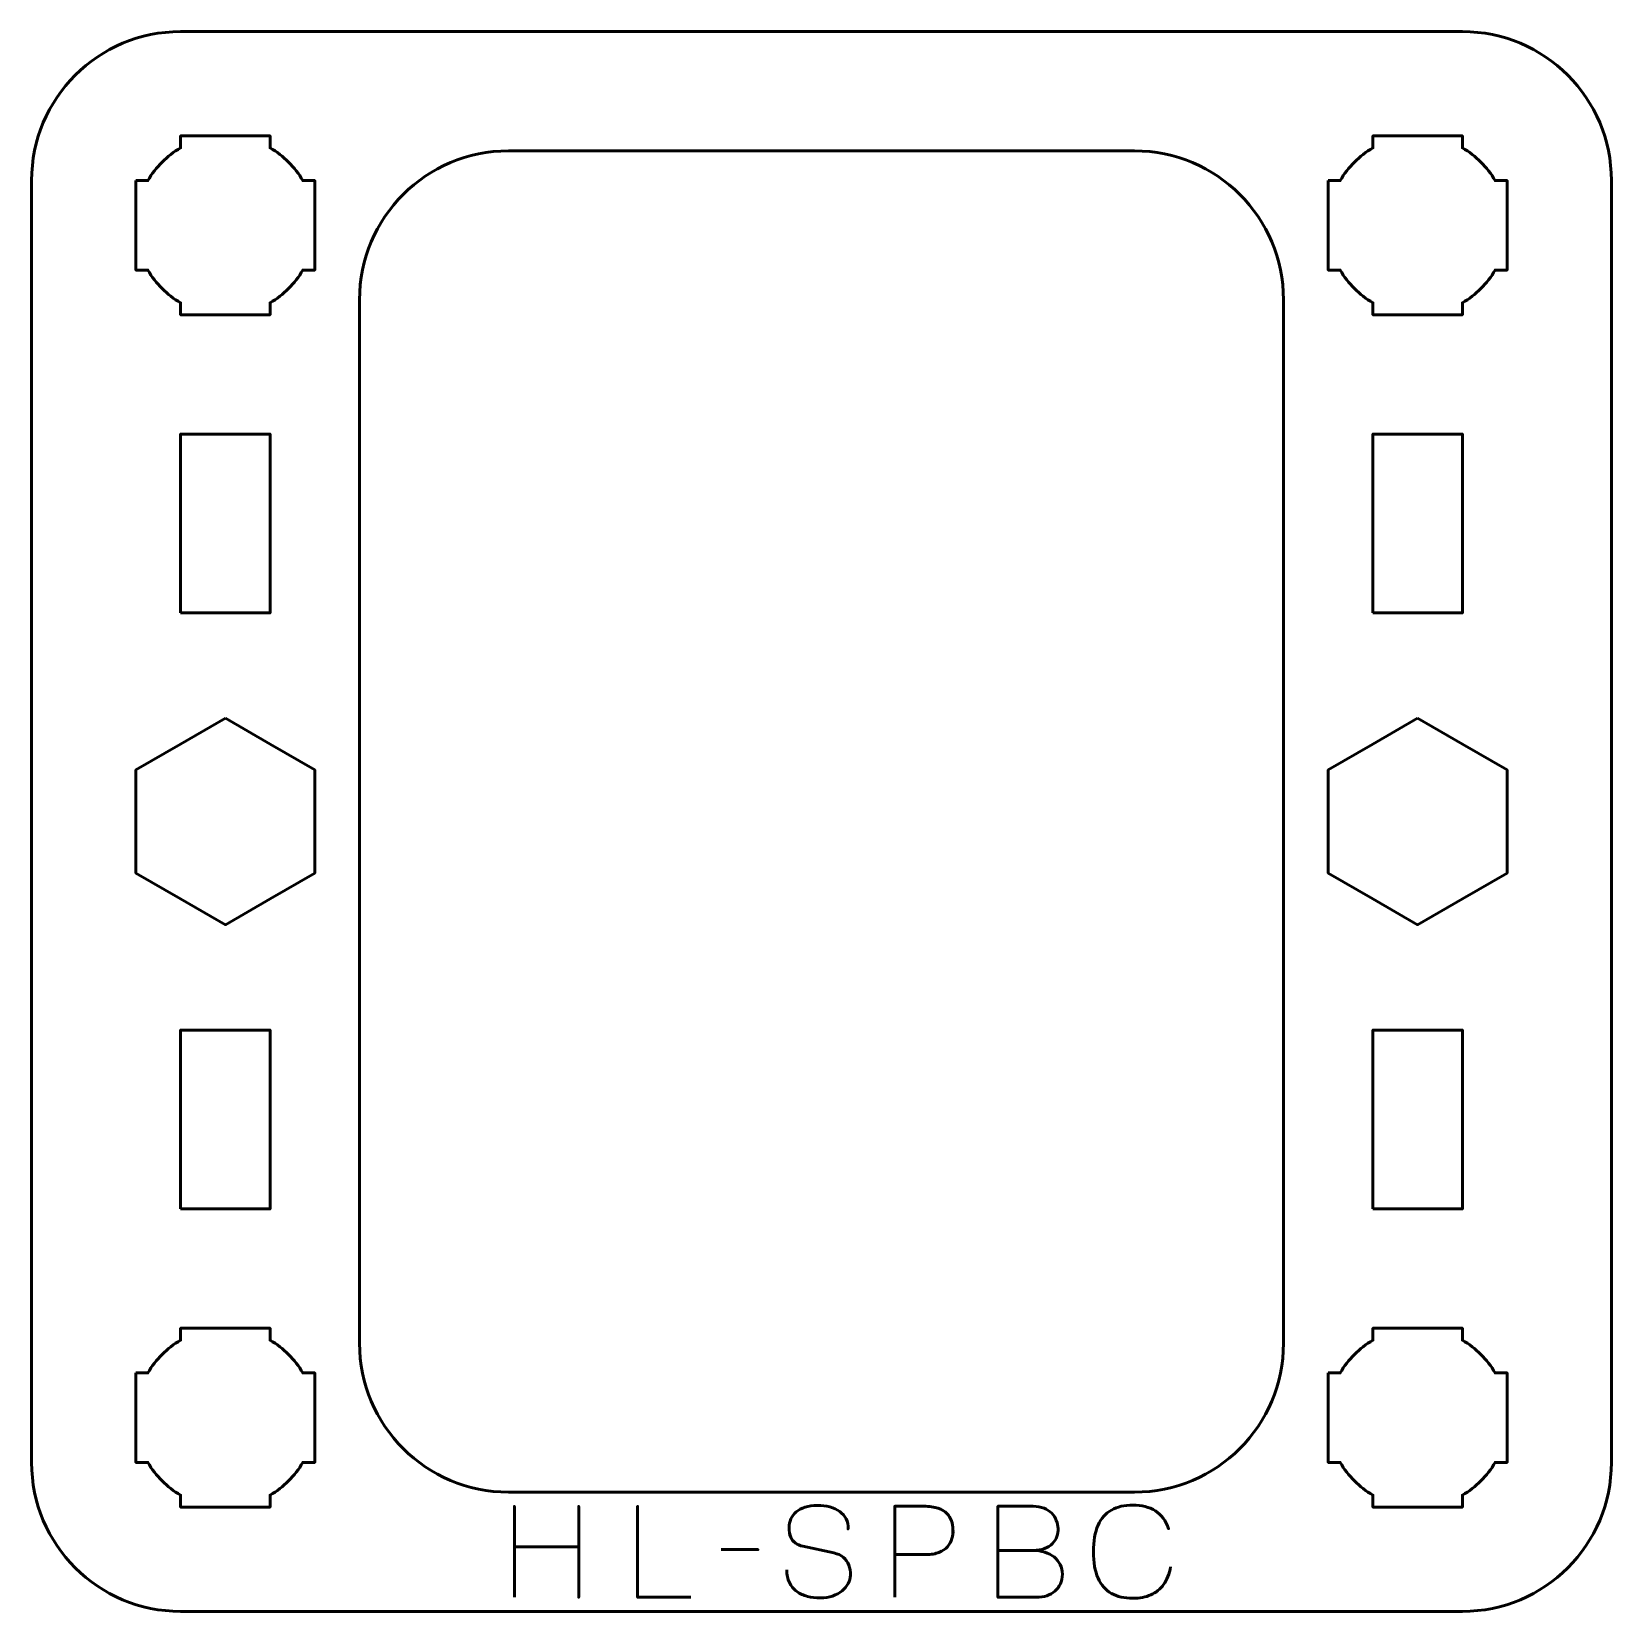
# Model space of a CAD drawing. Header units: centimetres. Extents: x -19.1 to -1.9, y -17.5 to -7.6.
# Drawn here: x -19.15 to -13.85, y -17.5 to -12.2 of the extents above; entities that cross this region are included whole.
import ezdxf

# ---------------------------------------------------------------- set-up
doc = ezdxf.new("R2010")
doc.units = ezdxf.units.CM
doc.header["$MEASUREMENT"] = 0
doc.layers.add('Layer 1', color=7, linetype='Continuous')

msp = doc.modelspace()

# ---------------------------------------------------------------- linework, layer by layer
at = {"layer": 'Layer 1', "lineweight": 53}
for points in [[(-18.65, -14.15), (-18.35, -14.15), (-18.35, -13.55), (-18.65, -13.55), (-18.65, -14.15)], [(-14.65, -14.15), (-14.35, -14.15), (-14.35, -13.55), (-14.65, -13.55), (-14.65, -14.15)], [(-18.65, -16.15), (-18.35, -16.15), (-18.35, -15.55), (-18.65, -15.55), (-18.65, -16.15)], [(-14.65, -16.15), (-14.35, -16.15), (-14.35, -15.55), (-14.65, -15.55), (-14.65, -16.15)]]:
    msp.add_lwpolyline(points, close=True, dxfattribs=at)
for points, knots in [([(-19.15, -17), (-19.15, -17), (-19.15, -12.7), (-19.15, -12.7), (-19.15, -12.7), (-19.15, -12.42391), (-18.92609, -12.2), (-18.65, -12.2), (-18.65, -12.2), (-18.65, -12.2), (-14.35, -12.2), (-14.35, -12.2), (-14.35, -12.2), (-14.07391, -12.2), (-13.85, -12.42391), (-13.85, -12.7), (-13.85, -12.7), (-13.85, -12.7), (-13.85, -17), (-13.85, -17), (-13.85, -17), (-13.85, -17.27609), (-14.07391, -17.5), (-14.35, -17.5), (-14.35, -17.5), (-14.35, -17.5), (-18.65, -17.5), (-18.65, -17.5), (-18.65, -17.5), (-18.92609, -17.5), (-19.15, -17.27609), (-19.15, -17)], [0, 0, 0, 0, 0.125, 0.125, 0.125, 0.125, 0.25, 0.25, 0.25, 0.25, 0.375, 0.375, 0.375, 0.375, 0.5, 0.5, 0.5, 0.5, 0.625, 0.625, 0.625, 0.625, 0.75, 0.75, 0.75, 0.75, 0.875, 0.875, 0.875, 0.875, 1, 1, 1, 1]), ([(-18.8, -12.7), (-18.8, -12.7), (-18.75985, -12.7), (-18.75985, -12.7), (-18.75985, -12.7), (-18.7335, -12.65447), (-18.69553, -12.6165), (-18.65, -12.59015), (-18.65, -12.59015), (-18.65, -12.59015), (-18.65, -12.55), (-18.65, -12.55), (-18.65, -12.55), (-18.65, -12.55), (-18.5, -12.55), (-18.5, -12.55), (-18.5, -12.55), (-18.5, -12.55), (-18.35, -12.55), (-18.35, -12.55), (-18.35, -12.55), (-18.35, -12.55), (-18.35, -12.59015), (-18.35, -12.59015), (-18.35, -12.59015), (-18.30447, -12.6165), (-18.2665, -12.65447), (-18.24015, -12.7), (-18.24015, -12.7), (-18.24015, -12.7), (-18.2, -12.7), (-18.2, -12.7), (-18.2, -12.7), (-18.2, -12.7), (-18.2, -12.85), (-18.2, -12.85), (-18.2, -12.85), (-18.2, -12.85), (-18.2, -13), (-18.2, -13), (-18.2, -13), (-18.2, -13), (-18.24015, -13), (-18.24015, -13), (-18.24015, -13), (-18.2665, -13.04553), (-18.30447, -13.0835), (-18.35, -13.10985), (-18.35, -13.10985), (-18.35, -13.10985), (-18.35, -13.15), (-18.35, -13.15), (-18.35, -13.15), (-18.35, -13.15), (-18.5, -13.15), (-18.5, -13.15), (-18.5, -13.15), (-18.5, -13.15), (-18.65, -13.15), (-18.65, -13.15), (-18.65, -13.15), (-18.65, -13.15), (-18.65, -13.10985), (-18.65, -13.10985), (-18.65, -13.10985), (-18.69553, -13.0835), (-18.7335, -13.04553), (-18.75985, -13), (-18.75985, -13), (-18.75985, -13), (-18.8, -13), (-18.8, -13), (-18.8, -13), (-18.8, -13), (-18.8, -12.85), (-18.8, -12.85), (-18.8, -12.85), (-18.8, -12.85), (-18.8, -12.7), (-18.8, -12.7)], [0, 0, 0, 0, 0.05, 0.05, 0.05, 0.05, 0.1, 0.1, 0.1, 0.1, 0.15, 0.15, 0.15, 0.15, 0.2, 0.2, 0.2, 0.2, 0.25, 0.25, 0.25, 0.25, 0.3, 0.3, 0.3, 0.3, 0.35, 0.35, 0.35, 0.35, 0.4, 0.4, 0.4, 0.4, 0.45, 0.45, 0.45, 0.45, 0.5, 0.5, 0.5, 0.5, 0.55, 0.55, 0.55, 0.55, 0.6, 0.6, 0.6, 0.6, 0.65, 0.65, 0.65, 0.65, 0.7, 0.7, 0.7, 0.7, 0.75, 0.75, 0.75, 0.75, 0.8, 0.8, 0.8, 0.8, 0.85, 0.85, 0.85, 0.85, 0.9, 0.9, 0.9, 0.9, 0.95, 0.95, 0.95, 0.95, 1, 1, 1, 1]), ([(-14.8, -12.7), (-14.8, -12.7), (-14.75985, -12.7), (-14.75985, -12.7), (-14.75985, -12.7), (-14.7335, -12.65447), (-14.69553, -12.6165), (-14.65, -12.59015), (-14.65, -12.59015), (-14.65, -12.59015), (-14.65, -12.55), (-14.65, -12.55), (-14.65, -12.55), (-14.65, -12.55), (-14.5, -12.55), (-14.5, -12.55), (-14.5, -12.55), (-14.5, -12.55), (-14.35, -12.55), (-14.35, -12.55), (-14.35, -12.55), (-14.35, -12.55), (-14.35, -12.59015), (-14.35, -12.59015), (-14.35, -12.59015), (-14.30447, -12.6165), (-14.2665, -12.65447), (-14.24015, -12.7), (-14.24015, -12.7), (-14.24015, -12.7), (-14.2, -12.7), (-14.2, -12.7), (-14.2, -12.7), (-14.2, -12.7), (-14.2, -12.85), (-14.2, -12.85), (-14.2, -12.85), (-14.2, -12.85), (-14.2, -13), (-14.2, -13), (-14.2, -13), (-14.2, -13), (-14.24015, -13), (-14.24015, -13), (-14.24015, -13), (-14.2665, -13.04553), (-14.30447, -13.0835), (-14.35, -13.10985), (-14.35, -13.10985), (-14.35, -13.10985), (-14.35, -13.15), (-14.35, -13.15), (-14.35, -13.15), (-14.35, -13.15), (-14.5, -13.15), (-14.5, -13.15), (-14.5, -13.15), (-14.5, -13.15), (-14.65, -13.15), (-14.65, -13.15), (-14.65, -13.15), (-14.65, -13.15), (-14.65, -13.10985), (-14.65, -13.10985), (-14.65, -13.10985), (-14.69553, -13.0835), (-14.7335, -13.04553), (-14.75985, -13), (-14.75985, -13), (-14.75985, -13), (-14.8, -13), (-14.8, -13), (-14.8, -13), (-14.8, -13), (-14.8, -12.85), (-14.8, -12.85), (-14.8, -12.85), (-14.8, -12.85), (-14.8, -12.7), (-14.8, -12.7)], [0, 0, 0, 0, 0.05, 0.05, 0.05, 0.05, 0.1, 0.1, 0.1, 0.1, 0.15, 0.15, 0.15, 0.15, 0.2, 0.2, 0.2, 0.2, 0.25, 0.25, 0.25, 0.25, 0.3, 0.3, 0.3, 0.3, 0.35, 0.35, 0.35, 0.35, 0.4, 0.4, 0.4, 0.4, 0.45, 0.45, 0.45, 0.45, 0.5, 0.5, 0.5, 0.5, 0.55, 0.55, 0.55, 0.55, 0.6, 0.6, 0.6, 0.6, 0.65, 0.65, 0.65, 0.65, 0.7, 0.7, 0.7, 0.7, 0.75, 0.75, 0.75, 0.75, 0.8, 0.8, 0.8, 0.8, 0.85, 0.85, 0.85, 0.85, 0.9, 0.9, 0.9, 0.9, 0.95, 0.95, 0.95, 0.95, 1, 1, 1, 1]), ([(-18.05, -16.6), (-18.05, -16.6), (-18.05, -13.1), (-18.05, -13.1), (-18.05, -13.1), (-18.05, -12.82391), (-17.82609, -12.6), (-17.55, -12.6), (-17.55, -12.6), (-17.55, -12.6), (-15.45, -12.6), (-15.45, -12.6), (-15.45, -12.6), (-15.17391, -12.6), (-14.95, -12.82391), (-14.95, -13.1), (-14.95, -13.1), (-14.95, -13.1), (-14.95, -16.6), (-14.95, -16.6), (-14.95, -16.6), (-14.95, -16.87609), (-15.17391, -17.1), (-15.45, -17.1), (-15.45, -17.1), (-15.45, -17.1), (-17.55, -17.1), (-17.55, -17.1), (-17.55, -17.1), (-17.82609, -17.1), (-18.05, -16.87609), (-18.05, -16.6)], [0, 0, 0, 0, 0.125, 0.125, 0.125, 0.125, 0.25, 0.25, 0.25, 0.25, 0.375, 0.375, 0.375, 0.375, 0.5, 0.5, 0.5, 0.5, 0.625, 0.625, 0.625, 0.625, 0.75, 0.75, 0.75, 0.75, 0.875, 0.875, 0.875, 0.875, 1, 1, 1, 1]), ([(-18.5, -14.50359), (-18.5, -14.50359), (-18.35, -14.59019), (-18.35, -14.59019), (-18.35, -14.59019), (-18.35, -14.59019), (-18.2, -14.67679), (-18.2, -14.67679), (-18.2, -14.67679), (-18.2, -14.67679), (-18.2, -14.85), (-18.2, -14.85), (-18.2, -14.85), (-18.2, -14.85), (-18.2, -15.02321), (-18.2, -15.02321), (-18.2, -15.02321), (-18.2, -15.02321), (-18.35, -15.10981), (-18.35, -15.10981), (-18.35, -15.10981), (-18.35, -15.10981), (-18.5, -15.19641), (-18.5, -15.19641), (-18.5, -15.19641), (-18.5, -15.19641), (-18.65, -15.10981), (-18.65, -15.10981), (-18.65, -15.10981), (-18.65, -15.10981), (-18.8, -15.02321), (-18.8, -15.02321), (-18.8, -15.02321), (-18.8, -15.02321), (-18.8, -14.85), (-18.8, -14.85), (-18.8, -14.85), (-18.8, -14.85), (-18.8, -14.67679), (-18.8, -14.67679), (-18.8, -14.67679), (-18.8, -14.67679), (-18.65, -14.59019), (-18.65, -14.59019), (-18.65, -14.59019), (-18.65, -14.59019), (-18.5, -14.50359), (-18.5, -14.50359)], [0, 0, 0, 0, 0.0833333, 0.0833333, 0.0833333, 0.0833333, 0.1666667, 0.1666667, 0.1666667, 0.1666667, 0.25, 0.25, 0.25, 0.25, 0.3333333, 0.3333333, 0.3333333, 0.3333333, 0.4166667, 0.4166667, 0.4166667, 0.4166667, 0.5, 0.5, 0.5, 0.5, 0.5833333, 0.5833333, 0.5833333, 0.5833333, 0.6666667, 0.6666667, 0.6666667, 0.6666667, 0.75, 0.75, 0.75, 0.75, 0.8333333, 0.8333333, 0.8333333, 0.8333333, 0.9166667, 0.9166667, 0.9166667, 0.9166667, 1, 1, 1, 1]), ([(-14.5, -14.50359), (-14.5, -14.50359), (-14.35, -14.59019), (-14.35, -14.59019), (-14.35, -14.59019), (-14.35, -14.59019), (-14.2, -14.67679), (-14.2, -14.67679), (-14.2, -14.67679), (-14.2, -14.67679), (-14.2, -14.85), (-14.2, -14.85), (-14.2, -14.85), (-14.2, -14.85), (-14.2, -15.02321), (-14.2, -15.02321), (-14.2, -15.02321), (-14.2, -15.02321), (-14.35, -15.10981), (-14.35, -15.10981), (-14.35, -15.10981), (-14.35, -15.10981), (-14.5, -15.19641), (-14.5, -15.19641), (-14.5, -15.19641), (-14.5, -15.19641), (-14.65, -15.10981), (-14.65, -15.10981), (-14.65, -15.10981), (-14.65, -15.10981), (-14.8, -15.02321), (-14.8, -15.02321), (-14.8, -15.02321), (-14.8, -15.02321), (-14.8, -14.85), (-14.8, -14.85), (-14.8, -14.85), (-14.8, -14.85), (-14.8, -14.67679), (-14.8, -14.67679), (-14.8, -14.67679), (-14.8, -14.67679), (-14.65, -14.59019), (-14.65, -14.59019), (-14.65, -14.59019), (-14.65, -14.59019), (-14.5, -14.50359), (-14.5, -14.50359)], [0, 0, 0, 0, 0.0833333, 0.0833333, 0.0833333, 0.0833333, 0.1666667, 0.1666667, 0.1666667, 0.1666667, 0.25, 0.25, 0.25, 0.25, 0.3333333, 0.3333333, 0.3333333, 0.3333333, 0.4166667, 0.4166667, 0.4166667, 0.4166667, 0.5, 0.5, 0.5, 0.5, 0.5833333, 0.5833333, 0.5833333, 0.5833333, 0.6666667, 0.6666667, 0.6666667, 0.6666667, 0.75, 0.75, 0.75, 0.75, 0.8333333, 0.8333333, 0.8333333, 0.8333333, 0.9166667, 0.9166667, 0.9166667, 0.9166667, 1, 1, 1, 1]), ([(-18.8, -16.7), (-18.8, -16.7), (-18.75985, -16.7), (-18.75985, -16.7), (-18.75985, -16.7), (-18.7335, -16.65447), (-18.69553, -16.6165), (-18.65, -16.59015), (-18.65, -16.59015), (-18.65, -16.59015), (-18.65, -16.55), (-18.65, -16.55), (-18.65, -16.55), (-18.65, -16.55), (-18.5, -16.55), (-18.5, -16.55), (-18.5, -16.55), (-18.5, -16.55), (-18.35, -16.55), (-18.35, -16.55), (-18.35, -16.55), (-18.35, -16.55), (-18.35, -16.59015), (-18.35, -16.59015), (-18.35, -16.59015), (-18.30447, -16.6165), (-18.2665, -16.65447), (-18.24015, -16.7), (-18.24015, -16.7), (-18.24015, -16.7), (-18.2, -16.7), (-18.2, -16.7), (-18.2, -16.7), (-18.2, -16.7), (-18.2, -16.85), (-18.2, -16.85), (-18.2, -16.85), (-18.2, -16.85), (-18.2, -17), (-18.2, -17), (-18.2, -17), (-18.2, -17), (-18.24015, -17), (-18.24015, -17), (-18.24015, -17), (-18.2665, -17.04553), (-18.30447, -17.0835), (-18.35, -17.10985), (-18.35, -17.10985), (-18.35, -17.10985), (-18.35, -17.15), (-18.35, -17.15), (-18.35, -17.15), (-18.35, -17.15), (-18.5, -17.15), (-18.5, -17.15), (-18.5, -17.15), (-18.5, -17.15), (-18.65, -17.15), (-18.65, -17.15), (-18.65, -17.15), (-18.65, -17.15), (-18.65, -17.10985), (-18.65, -17.10985), (-18.65, -17.10985), (-18.69553, -17.0835), (-18.7335, -17.04553), (-18.75985, -17), (-18.75985, -17), (-18.75985, -17), (-18.8, -17), (-18.8, -17), (-18.8, -17), (-18.8, -17), (-18.8, -16.85), (-18.8, -16.85), (-18.8, -16.85), (-18.8, -16.85), (-18.8, -16.7), (-18.8, -16.7)], [0, 0, 0, 0, 0.05, 0.05, 0.05, 0.05, 0.1, 0.1, 0.1, 0.1, 0.15, 0.15, 0.15, 0.15, 0.2, 0.2, 0.2, 0.2, 0.25, 0.25, 0.25, 0.25, 0.3, 0.3, 0.3, 0.3, 0.35, 0.35, 0.35, 0.35, 0.4, 0.4, 0.4, 0.4, 0.45, 0.45, 0.45, 0.45, 0.5, 0.5, 0.5, 0.5, 0.55, 0.55, 0.55, 0.55, 0.6, 0.6, 0.6, 0.6, 0.65, 0.65, 0.65, 0.65, 0.7, 0.7, 0.7, 0.7, 0.75, 0.75, 0.75, 0.75, 0.8, 0.8, 0.8, 0.8, 0.85, 0.85, 0.85, 0.85, 0.9, 0.9, 0.9, 0.9, 0.95, 0.95, 0.95, 0.95, 1, 1, 1, 1]), ([(-14.8, -16.7), (-14.8, -16.7), (-14.75985, -16.7), (-14.75985, -16.7), (-14.75985, -16.7), (-14.7335, -16.65447), (-14.69553, -16.6165), (-14.65, -16.59015), (-14.65, -16.59015), (-14.65, -16.59015), (-14.65, -16.55), (-14.65, -16.55), (-14.65, -16.55), (-14.65, -16.55), (-14.5, -16.55), (-14.5, -16.55), (-14.5, -16.55), (-14.5, -16.55), (-14.35, -16.55), (-14.35, -16.55), (-14.35, -16.55), (-14.35, -16.55), (-14.35, -16.59015), (-14.35, -16.59015), (-14.35, -16.59015), (-14.30447, -16.6165), (-14.2665, -16.65447), (-14.24015, -16.7), (-14.24015, -16.7), (-14.24015, -16.7), (-14.2, -16.7), (-14.2, -16.7), (-14.2, -16.7), (-14.2, -16.7), (-14.2, -16.85), (-14.2, -16.85), (-14.2, -16.85), (-14.2, -16.85), (-14.2, -17), (-14.2, -17), (-14.2, -17), (-14.2, -17), (-14.24015, -17), (-14.24015, -17), (-14.24015, -17), (-14.2665, -17.04553), (-14.30447, -17.0835), (-14.35, -17.10985), (-14.35, -17.10985), (-14.35, -17.10985), (-14.35, -17.15), (-14.35, -17.15), (-14.35, -17.15), (-14.35, -17.15), (-14.5, -17.15), (-14.5, -17.15), (-14.5, -17.15), (-14.5, -17.15), (-14.65, -17.15), (-14.65, -17.15), (-14.65, -17.15), (-14.65, -17.15), (-14.65, -17.10985), (-14.65, -17.10985), (-14.65, -17.10985), (-14.69553, -17.0835), (-14.7335, -17.04553), (-14.75985, -17), (-14.75985, -17), (-14.75985, -17), (-14.8, -17), (-14.8, -17), (-14.8, -17), (-14.8, -17), (-14.8, -16.85), (-14.8, -16.85), (-14.8, -16.85), (-14.8, -16.85), (-14.8, -16.7), (-14.8, -16.7)], [0, 0, 0, 0, 0.05, 0.05, 0.05, 0.05, 0.1, 0.1, 0.1, 0.1, 0.15, 0.15, 0.15, 0.15, 0.2, 0.2, 0.2, 0.2, 0.25, 0.25, 0.25, 0.25, 0.3, 0.3, 0.3, 0.3, 0.35, 0.35, 0.35, 0.35, 0.4, 0.4, 0.4, 0.4, 0.45, 0.45, 0.45, 0.45, 0.5, 0.5, 0.5, 0.5, 0.55, 0.55, 0.55, 0.55, 0.6, 0.6, 0.6, 0.6, 0.65, 0.65, 0.65, 0.65, 0.7, 0.7, 0.7, 0.7, 0.75, 0.75, 0.75, 0.75, 0.8, 0.8, 0.8, 0.8, 0.85, 0.85, 0.85, 0.85, 0.9, 0.9, 0.9, 0.9, 0.95, 0.95, 0.95, 0.95, 1, 1, 1, 1])]:
    msp.add_open_spline(points, degree=3, knots=knots, dxfattribs=at)
at = {"layer": 'Layer 1', "color": 5, "lineweight": 53}
for points, knots in [([(-17.52996, -17.45244), (-17.52996, -17.45244), (-17.52996, -17.28353), (-17.52996, -17.28353), (-17.52996, -17.28353), (-17.52996, -17.28353), (-17.31449, -17.28353), (-17.31449, -17.28353), (-17.31449, -17.28353), (-17.31449, -17.28353), (-17.31449, -17.45244), (-17.31449, -17.45244), (-17.31449, -17.45244), (-17.31449, -17.45244), (-17.31449, -17.14764), (-17.31449, -17.14764), (-17.31449, -17.14764), (-17.31449, -17.14764), (-17.31449, -17.28353), (-17.31449, -17.28353), (-17.31449, -17.28353), (-17.31449, -17.28353), (-17.52996, -17.28353), (-17.52996, -17.28353), (-17.52996, -17.28353), (-17.52996, -17.28353), (-17.52996, -17.14764), (-17.52996, -17.14764), (-17.52996, -17.14764), (-17.52996, -17.14764), (-17.52996, -17.45244), (-17.52996, -17.45244)], [0, 0, 0, 0, 0.125, 0.125, 0.125, 0.125, 0.25, 0.25, 0.25, 0.25, 0.375, 0.375, 0.375, 0.375, 0.5, 0.5, 0.5, 0.5, 0.625, 0.625, 0.625, 0.625, 0.75, 0.75, 0.75, 0.75, 0.875, 0.875, 0.875, 0.875, 1, 1, 1, 1]), ([(-16.93857, -17.45244), (-16.93857, -17.45244), (-17.11679, -17.45244), (-17.11679, -17.45244), (-17.11679, -17.45244), (-17.11679, -17.45244), (-17.11679, -17.14722), (-17.11679, -17.14722), (-17.11679, -17.14722), (-17.11679, -17.14722), (-17.11679, -17.45244), (-17.11679, -17.45244), (-17.11679, -17.45244), (-17.11679, -17.45244), (-16.93857, -17.45244), (-16.93857, -17.45244)], [0, 0, 0, 0, 0.25, 0.25, 0.25, 0.25, 0.5, 0.5, 0.5, 0.5, 0.75, 0.75, 0.75, 0.75, 1, 1, 1, 1]), ([(-16.61642, -17.36015), (-16.61628, -17.37702), (-16.61332, -17.39148), (-16.60739, -17.40355), (-16.60739, -17.40355), (-16.60153, -17.41554), (-16.59335, -17.42535), (-16.58305, -17.43297), (-16.58305, -17.43297), (-16.57268, -17.44052), (-16.56075, -17.44609), (-16.54728, -17.44969), (-16.54728, -17.44969), (-16.53387, -17.45322), (-16.51948, -17.45498), (-16.50424, -17.45498), (-16.50424, -17.45498), (-16.48886, -17.45491), (-16.47503, -17.45265), (-16.46268, -17.44835), (-16.46268, -17.44835), (-16.4504, -17.44404), (-16.43989, -17.43826), (-16.43107, -17.43099), (-16.43107, -17.43099), (-16.42232, -17.42372), (-16.41555, -17.41561), (-16.41075, -17.40658), (-16.41075, -17.40658), (-16.40595, -17.39755), (-16.40341, -17.38831), (-16.40306, -17.37878), (-16.40306, -17.37878), (-16.40264, -17.36629), (-16.40447, -17.35486), (-16.40849, -17.34456), (-16.40849, -17.34456), (-16.41252, -17.33426), (-16.41873, -17.32565), (-16.42712, -17.3186), (-16.42712, -17.3186), (-16.43545, -17.31154), (-16.44596, -17.3066), (-16.45852, -17.30385), (-16.45852, -17.30385), (-16.45852, -17.30385), (-16.56223, -17.28141), (-16.56223, -17.28141), (-16.56223, -17.28141), (-16.57197, -17.27937), (-16.58037, -17.27591), (-16.58728, -17.27111), (-16.58728, -17.27111), (-16.5942, -17.26625), (-16.59956, -17.25954), (-16.60323, -17.25093), (-16.60323, -17.25093), (-16.6069, -17.2424), (-16.6088, -17.23153), (-16.6088, -17.21834), (-16.6088, -17.21834), (-16.6088, -17.20832), (-16.60675, -17.19887), (-16.60259, -17.18998), (-16.60259, -17.18998), (-16.5985, -17.18109), (-16.59243, -17.17325), (-16.58446, -17.16634), (-16.58446, -17.16634), (-16.57649, -17.1595), (-16.56661, -17.15413), (-16.5549, -17.15025), (-16.5549, -17.15025), (-16.54311, -17.1463), (-16.52964, -17.14433), (-16.5144, -17.14426), (-16.5144, -17.14426), (-16.49909, -17.14426), (-16.48505, -17.14602), (-16.47221, -17.14955), (-16.47221, -17.14955), (-16.45944, -17.15308), (-16.44836, -17.15816), (-16.43905, -17.16493), (-16.43905, -17.16493), (-16.42973, -17.1717), (-16.42254, -17.18003), (-16.4176, -17.18976), (-16.4176, -17.18976), (-16.41266, -17.19957), (-16.41033, -17.21079), (-16.41068, -17.22342), (-16.41068, -17.22342), (-16.41033, -17.21079), (-16.41266, -17.19957), (-16.4176, -17.18976), (-16.4176, -17.18976), (-16.42254, -17.18003), (-16.42973, -17.1717), (-16.43905, -17.16493), (-16.43905, -17.16493), (-16.44836, -17.15816), (-16.45944, -17.15308), (-16.47221, -17.14955), (-16.47221, -17.14955), (-16.48505, -17.14602), (-16.49909, -17.14426), (-16.5144, -17.14426), (-16.5144, -17.14426), (-16.52964, -17.14433), (-16.54311, -17.1463), (-16.5549, -17.15025), (-16.5549, -17.15025), (-16.56661, -17.15413), (-16.57649, -17.1595), (-16.58446, -17.16634), (-16.58446, -17.16634), (-16.59243, -17.17325), (-16.5985, -17.18109), (-16.60259, -17.18998), (-16.60259, -17.18998), (-16.60675, -17.19887), (-16.6088, -17.20832), (-16.6088, -17.21834), (-16.6088, -17.21834), (-16.6088, -17.23153), (-16.60697, -17.2424), (-16.60344, -17.25086), (-16.60344, -17.25086), (-16.59984, -17.2594), (-16.59455, -17.26603), (-16.58763, -17.2709), (-16.58763, -17.2709), (-16.58072, -17.2757), (-16.57225, -17.27923), (-16.56223, -17.28141), (-16.56223, -17.28141), (-16.56223, -17.28141), (-16.45852, -17.30385), (-16.45852, -17.30385), (-16.45852, -17.30385), (-16.44568, -17.3066), (-16.43509, -17.31154), (-16.42677, -17.3186), (-16.42677, -17.3186), (-16.41837, -17.32565), (-16.41223, -17.33426), (-16.40828, -17.34456), (-16.40828, -17.34456), (-16.4044, -17.35486), (-16.40264, -17.36629), (-16.40306, -17.37878), (-16.40306, -17.37878), (-16.40341, -17.38831), (-16.40595, -17.39755), (-16.41075, -17.40658), (-16.41075, -17.40658), (-16.41555, -17.41561), (-16.42232, -17.42372), (-16.43107, -17.43099), (-16.43107, -17.43099), (-16.43989, -17.43826), (-16.4504, -17.44404), (-16.46268, -17.44835), (-16.46268, -17.44835), (-16.47503, -17.45265), (-16.48886, -17.45491), (-16.50424, -17.45498), (-16.50424, -17.45498), (-16.51948, -17.45498), (-16.53387, -17.45322), (-16.54728, -17.44969), (-16.54728, -17.44969), (-16.56075, -17.44609), (-16.57268, -17.44052), (-16.58305, -17.43297), (-16.58305, -17.43297), (-16.59335, -17.42535), (-16.60153, -17.41554), (-16.60739, -17.40355), (-16.60739, -17.40355), (-16.61332, -17.39148), (-16.61628, -17.37702), (-16.61642, -17.36015)], [0, 0, 0, 0, 0.0217391, 0.0217391, 0.0217391, 0.0217391, 0.0434783, 0.0434783, 0.0434783, 0.0434783, 0.0652174, 0.0652174, 0.0652174, 0.0652174, 0.0869565, 0.0869565, 0.0869565, 0.0869565, 0.1086957, 0.1086957, 0.1086957, 0.1086957, 0.1304348, 0.1304348, 0.1304348, 0.1304348, 0.1521739, 0.1521739, 0.1521739, 0.1521739, 0.173913, 0.173913, 0.173913, 0.173913, 0.1956522, 0.1956522, 0.1956522, 0.1956522, 0.2173913, 0.2173913, 0.2173913, 0.2173913, 0.2391304, 0.2391304, 0.2391304, 0.2391304, 0.2608696, 0.2608696, 0.2608696, 0.2608696, 0.2826087, 0.2826087, 0.2826087, 0.2826087, 0.3043478, 0.3043478, 0.3043478, 0.3043478, 0.326087, 0.326087, 0.326087, 0.326087, 0.3478261, 0.3478261, 0.3478261, 0.3478261, 0.3695652, 0.3695652, 0.3695652, 0.3695652, 0.3913043, 0.3913043, 0.3913043, 0.3913043, 0.4130435, 0.4130435, 0.4130435, 0.4130435, 0.4347826, 0.4347826, 0.4347826, 0.4347826, 0.4565217, 0.4565217, 0.4565217, 0.4565217, 0.4782609, 0.4782609, 0.4782609, 0.4782609, 0.5, 0.5, 0.5, 0.5, 0.5217391, 0.5217391, 0.5217391, 0.5217391, 0.5434783, 0.5434783, 0.5434783, 0.5434783, 0.5652174, 0.5652174, 0.5652174, 0.5652174, 0.5869565, 0.5869565, 0.5869565, 0.5869565, 0.6086957, 0.6086957, 0.6086957, 0.6086957, 0.6304348, 0.6304348, 0.6304348, 0.6304348, 0.6521739, 0.6521739, 0.6521739, 0.6521739, 0.673913, 0.673913, 0.673913, 0.673913, 0.6956522, 0.6956522, 0.6956522, 0.6956522, 0.7173913, 0.7173913, 0.7173913, 0.7173913, 0.7391304, 0.7391304, 0.7391304, 0.7391304, 0.7608696, 0.7608696, 0.7608696, 0.7608696, 0.7826087, 0.7826087, 0.7826087, 0.7826087, 0.8043478, 0.8043478, 0.8043478, 0.8043478, 0.826087, 0.826087, 0.826087, 0.826087, 0.8478261, 0.8478261, 0.8478261, 0.8478261, 0.8695652, 0.8695652, 0.8695652, 0.8695652, 0.8913043, 0.8913043, 0.8913043, 0.8913043, 0.9130435, 0.9130435, 0.9130435, 0.9130435, 0.9347826, 0.9347826, 0.9347826, 0.9347826, 0.9565217, 0.9565217, 0.9565217, 0.9565217, 0.9782609, 0.9782609, 0.9782609, 0.9782609, 1, 1, 1, 1]), ([(-16.25447, -17.45244), (-16.25447, -17.45244), (-16.25447, -17.14722), (-16.25447, -17.14722), (-16.25447, -17.14722), (-16.25447, -17.14722), (-16.1571, -17.14722), (-16.1571, -17.14722), (-16.1571, -17.14722), (-16.13763, -17.14729), (-16.12162, -17.14948), (-16.10899, -17.15371), (-16.10899, -17.15371), (-16.09643, -17.15787), (-16.08655, -17.16366), (-16.07942, -17.171), (-16.07942, -17.171), (-16.0723, -17.17826), (-16.06722, -17.18659), (-16.06411, -17.19597), (-16.06411, -17.19597), (-16.06108, -17.20536), (-16.05932, -17.21516), (-16.05889, -17.22554), (-16.05889, -17.22554), (-16.0584, -17.23591), (-16.0596, -17.24607), (-16.06242, -17.25594), (-16.06242, -17.25594), (-16.06531, -17.26582), (-16.07018, -17.27478), (-16.07717, -17.28283), (-16.07717, -17.28283), (-16.08408, -17.29087), (-16.09346, -17.29729), (-16.10525, -17.30202), (-16.10525, -17.30202), (-16.11703, -17.30681), (-16.13163, -17.30921), (-16.14906, -17.30935), (-16.14906, -17.30935), (-16.14906, -17.30935), (-16.25447, -17.30935), (-16.25447, -17.30935), (-16.25447, -17.30935), (-16.25447, -17.30935), (-16.14906, -17.30935), (-16.14906, -17.30935), (-16.14906, -17.30935), (-16.13199, -17.30921), (-16.11752, -17.30681), (-16.10581, -17.30202), (-16.10581, -17.30202), (-16.09403, -17.29729), (-16.08464, -17.29087), (-16.07759, -17.28283), (-16.07759, -17.28283), (-16.0706, -17.27478), (-16.06559, -17.26582), (-16.06263, -17.25594), (-16.06263, -17.25594), (-16.05967, -17.24607), (-16.0584, -17.23591), (-16.05889, -17.22554), (-16.05889, -17.22554), (-16.05932, -17.21516), (-16.06108, -17.20536), (-16.06425, -17.19597), (-16.06425, -17.19597), (-16.06736, -17.18659), (-16.07258, -17.17826), (-16.07971, -17.171), (-16.07971, -17.171), (-16.0869, -17.16366), (-16.09678, -17.15787), (-16.10934, -17.15371), (-16.10934, -17.15371), (-16.12197, -17.14948), (-16.13784, -17.14729), (-16.1571, -17.14722), (-16.1571, -17.14722), (-16.1571, -17.14722), (-16.25447, -17.14722), (-16.25447, -17.14722), (-16.25447, -17.14722), (-16.25447, -17.14722), (-16.25447, -17.45244), (-16.25447, -17.45244)], [0, 0, 0, 0, 0.0454545, 0.0454545, 0.0454545, 0.0454545, 0.0909091, 0.0909091, 0.0909091, 0.0909091, 0.1363636, 0.1363636, 0.1363636, 0.1363636, 0.1818182, 0.1818182, 0.1818182, 0.1818182, 0.2272727, 0.2272727, 0.2272727, 0.2272727, 0.2727273, 0.2727273, 0.2727273, 0.2727273, 0.3181818, 0.3181818, 0.3181818, 0.3181818, 0.3636364, 0.3636364, 0.3636364, 0.3636364, 0.4090909, 0.4090909, 0.4090909, 0.4090909, 0.4545455, 0.4545455, 0.4545455, 0.4545455, 0.5, 0.5, 0.5, 0.5, 0.5454545, 0.5454545, 0.5454545, 0.5454545, 0.5909091, 0.5909091, 0.5909091, 0.5909091, 0.6363636, 0.6363636, 0.6363636, 0.6363636, 0.6818182, 0.6818182, 0.6818182, 0.6818182, 0.7272727, 0.7272727, 0.7272727, 0.7272727, 0.7727273, 0.7727273, 0.7727273, 0.7727273, 0.8181818, 0.8181818, 0.8181818, 0.8181818, 0.8636364, 0.8636364, 0.8636364, 0.8636364, 0.9090909, 0.9090909, 0.9090909, 0.9090909, 0.9545455, 0.9545455, 0.9545455, 0.9545455, 1, 1, 1, 1]), ([(-15.90819, -17.29538), (-15.90819, -17.29538), (-15.79093, -17.29538), (-15.79093, -17.29538), (-15.79093, -17.29538), (-15.77569, -17.29531), (-15.76271, -17.2932), (-15.75177, -17.28903), (-15.75177, -17.28903), (-15.7409, -17.28494), (-15.73209, -17.27937), (-15.72524, -17.27238), (-15.72524, -17.27238), (-15.7184, -17.2654), (-15.71346, -17.2575), (-15.71035, -17.24875), (-15.71035, -17.24875), (-15.70732, -17.24007), (-15.70591, -17.23104), (-15.70626, -17.22173), (-15.70626, -17.22173), (-15.70669, -17.21241), (-15.70866, -17.20338), (-15.71219, -17.19456), (-15.71219, -17.19456), (-15.71565, -17.18574), (-15.72087, -17.17777), (-15.72771, -17.17064), (-15.72771, -17.17064), (-15.73455, -17.16352), (-15.74309, -17.15787), (-15.75346, -17.15371), (-15.75346, -17.15371), (-15.76384, -17.14948), (-15.77604, -17.14729), (-15.79008, -17.14722), (-15.79008, -17.14722), (-15.79008, -17.14722), (-15.90819, -17.14722), (-15.90819, -17.14722), (-15.90819, -17.14722), (-15.90819, -17.14722), (-15.90819, -17.45244), (-15.90819, -17.45244), (-15.90819, -17.45244), (-15.90819, -17.45244), (-15.77823, -17.45244), (-15.77823, -17.45244), (-15.77823, -17.45244), (-15.76609, -17.45244), (-15.7548, -17.45068), (-15.74436, -17.44722), (-15.74436, -17.44722), (-15.73392, -17.44369), (-15.72482, -17.43868), (-15.71692, -17.43198), (-15.71692, -17.43198), (-15.70908, -17.42535), (-15.70295, -17.4173), (-15.69857, -17.40778), (-15.69857, -17.40778), (-15.6942, -17.39825), (-15.69194, -17.38746), (-15.69187, -17.37539), (-15.69187, -17.37539), (-15.69215, -17.36326), (-15.69469, -17.35232), (-15.69956, -17.34252), (-15.69956, -17.34252), (-15.70443, -17.33271), (-15.7112, -17.32431), (-15.71995, -17.31726), (-15.71995, -17.31726), (-15.7287, -17.31027), (-15.73914, -17.30484), (-15.75114, -17.3011), (-15.75114, -17.3011), (-15.76313, -17.29736), (-15.77639, -17.29546), (-15.79093, -17.29538), (-15.79093, -17.29538), (-15.77639, -17.29546), (-15.76313, -17.29736), (-15.75114, -17.3011), (-15.75114, -17.3011), (-15.73914, -17.30484), (-15.7287, -17.31027), (-15.71995, -17.31726), (-15.71995, -17.31726), (-15.7112, -17.32431), (-15.70443, -17.33271), (-15.69956, -17.34252), (-15.69956, -17.34252), (-15.69469, -17.35232), (-15.69215, -17.36326), (-15.69187, -17.37539), (-15.69187, -17.37539), (-15.69194, -17.38746), (-15.6942, -17.39825), (-15.69857, -17.40778), (-15.69857, -17.40778), (-15.70295, -17.4173), (-15.70908, -17.42535), (-15.71692, -17.43198), (-15.71692, -17.43198), (-15.72482, -17.43868), (-15.73392, -17.44369), (-15.74436, -17.44722), (-15.74436, -17.44722), (-15.7548, -17.45068), (-15.76609, -17.45244), (-15.77823, -17.45244), (-15.77823, -17.45244), (-15.77823, -17.45244), (-15.90819, -17.45244), (-15.90819, -17.45244), (-15.90819, -17.45244), (-15.90819, -17.45244), (-15.90819, -17.14722), (-15.90819, -17.14722), (-15.90819, -17.14722), (-15.90819, -17.14722), (-15.79008, -17.14722), (-15.79008, -17.14722), (-15.79008, -17.14722), (-15.77604, -17.14729), (-15.76384, -17.14948), (-15.75346, -17.15371), (-15.75346, -17.15371), (-15.74309, -17.15787), (-15.73455, -17.16352), (-15.72771, -17.17064), (-15.72771, -17.17064), (-15.72087, -17.17777), (-15.71565, -17.18574), (-15.71219, -17.19456), (-15.71219, -17.19456), (-15.70866, -17.20338), (-15.70669, -17.21241), (-15.70626, -17.22173), (-15.70626, -17.22173), (-15.70591, -17.23104), (-15.70732, -17.24007), (-15.71035, -17.24875), (-15.71035, -17.24875), (-15.71346, -17.2575), (-15.7184, -17.2654), (-15.72524, -17.27238), (-15.72524, -17.27238), (-15.73209, -17.27937), (-15.7409, -17.28494), (-15.75177, -17.28903), (-15.75177, -17.28903), (-15.76271, -17.2932), (-15.77569, -17.29531), (-15.79093, -17.29538), (-15.79093, -17.29538), (-15.79093, -17.29538), (-15.90819, -17.29538), (-15.90819, -17.29538)], [0, 0, 0, 0, 0.025, 0.025, 0.025, 0.025, 0.05, 0.05, 0.05, 0.05, 0.075, 0.075, 0.075, 0.075, 0.1, 0.1, 0.1, 0.1, 0.125, 0.125, 0.125, 0.125, 0.15, 0.15, 0.15, 0.15, 0.175, 0.175, 0.175, 0.175, 0.2, 0.2, 0.2, 0.2, 0.225, 0.225, 0.225, 0.225, 0.25, 0.25, 0.25, 0.25, 0.275, 0.275, 0.275, 0.275, 0.3, 0.3, 0.3, 0.3, 0.325, 0.325, 0.325, 0.325, 0.35, 0.35, 0.35, 0.35, 0.375, 0.375, 0.375, 0.375, 0.4, 0.4, 0.4, 0.4, 0.425, 0.425, 0.425, 0.425, 0.45, 0.45, 0.45, 0.45, 0.475, 0.475, 0.475, 0.475, 0.5, 0.5, 0.5, 0.5, 0.525, 0.525, 0.525, 0.525, 0.55, 0.55, 0.55, 0.55, 0.575, 0.575, 0.575, 0.575, 0.6, 0.6, 0.6, 0.6, 0.625, 0.625, 0.625, 0.625, 0.65, 0.65, 0.65, 0.65, 0.675, 0.675, 0.675, 0.675, 0.7, 0.7, 0.7, 0.7, 0.725, 0.725, 0.725, 0.725, 0.75, 0.75, 0.75, 0.75, 0.775, 0.775, 0.775, 0.775, 0.8, 0.8, 0.8, 0.8, 0.825, 0.825, 0.825, 0.825, 0.85, 0.85, 0.85, 0.85, 0.875, 0.875, 0.875, 0.875, 0.9, 0.9, 0.9, 0.9, 0.925, 0.925, 0.925, 0.925, 0.95, 0.95, 0.95, 0.95, 0.975, 0.975, 0.975, 0.975, 1, 1, 1, 1]), ([(-15.32865, -17.34999), (-15.33317, -17.37419), (-15.34107, -17.39416), (-15.35215, -17.40982), (-15.35215, -17.40982), (-15.36329, -17.42542), (-15.37755, -17.43699), (-15.3949, -17.44454), (-15.3949, -17.44454), (-15.41219, -17.45209), (-15.43251, -17.4559), (-15.45565, -17.45583), (-15.45565, -17.45583), (-15.4838, -17.4559), (-15.50772, -17.45046), (-15.52734, -17.43939), (-15.52734, -17.43939), (-15.54695, -17.42838), (-15.56191, -17.41138), (-15.57221, -17.38831), (-15.57221, -17.38831), (-15.58251, -17.36523), (-15.58766, -17.33567), (-15.58773, -17.29962), (-15.58773, -17.29962), (-15.58766, -17.26371), (-15.58251, -17.23421), (-15.57221, -17.21114), (-15.57221, -17.21114), (-15.56191, -17.18807), (-15.54695, -17.171), (-15.52734, -17.15992), (-15.52734, -17.15992), (-15.50772, -17.14884), (-15.4838, -17.14334), (-15.45565, -17.14341), (-15.45565, -17.14341), (-15.42552, -17.14334), (-15.40027, -17.14976), (-15.37995, -17.16267), (-15.37995, -17.16267), (-15.3597, -17.17558), (-15.34481, -17.19555), (-15.33543, -17.22257), (-15.33543, -17.22257), (-15.34481, -17.19555), (-15.3597, -17.17558), (-15.37995, -17.16267), (-15.37995, -17.16267), (-15.40027, -17.14976), (-15.42552, -17.14334), (-15.45565, -17.14341), (-15.45565, -17.14341), (-15.4838, -17.14334), (-15.50772, -17.14884), (-15.52734, -17.15992), (-15.52734, -17.15992), (-15.54695, -17.171), (-15.56191, -17.18807), (-15.57221, -17.21114), (-15.57221, -17.21114), (-15.58251, -17.23421), (-15.58766, -17.26371), (-15.58773, -17.29962), (-15.58773, -17.29962), (-15.58766, -17.33567), (-15.58251, -17.36523), (-15.57221, -17.38831), (-15.57221, -17.38831), (-15.56191, -17.41138), (-15.54695, -17.42838), (-15.52734, -17.43939), (-15.52734, -17.43939), (-15.50772, -17.45046), (-15.4838, -17.4559), (-15.45565, -17.45583), (-15.45565, -17.45583), (-15.43251, -17.4559), (-15.41219, -17.45209), (-15.3949, -17.44454), (-15.3949, -17.44454), (-15.37755, -17.43699), (-15.36329, -17.42542), (-15.35215, -17.40982), (-15.35215, -17.40982), (-15.34107, -17.39416), (-15.33317, -17.37419), (-15.32865, -17.34999)], [0, 0, 0, 0, 0.0454545, 0.0454545, 0.0454545, 0.0454545, 0.0909091, 0.0909091, 0.0909091, 0.0909091, 0.1363636, 0.1363636, 0.1363636, 0.1363636, 0.1818182, 0.1818182, 0.1818182, 0.1818182, 0.2272727, 0.2272727, 0.2272727, 0.2272727, 0.2727273, 0.2727273, 0.2727273, 0.2727273, 0.3181818, 0.3181818, 0.3181818, 0.3181818, 0.3636364, 0.3636364, 0.3636364, 0.3636364, 0.4090909, 0.4090909, 0.4090909, 0.4090909, 0.4545455, 0.4545455, 0.4545455, 0.4545455, 0.5, 0.5, 0.5, 0.5, 0.5454545, 0.5454545, 0.5454545, 0.5454545, 0.5909091, 0.5909091, 0.5909091, 0.5909091, 0.6363636, 0.6363636, 0.6363636, 0.6363636, 0.6818182, 0.6818182, 0.6818182, 0.6818182, 0.7272727, 0.7272727, 0.7272727, 0.7272727, 0.7727273, 0.7727273, 0.7727273, 0.7727273, 0.8181818, 0.8181818, 0.8181818, 0.8181818, 0.8636364, 0.8636364, 0.8636364, 0.8636364, 0.9090909, 0.9090909, 0.9090909, 0.9090909, 0.9545455, 0.9545455, 0.9545455, 0.9545455, 1, 1, 1, 1]), ([(-16.83655, -17.29284), (-16.83655, -17.29284), (-16.71336, -17.29284), (-16.71336, -17.29284), (-16.71336, -17.29284), (-16.71336, -17.29284), (-16.83655, -17.29284), (-16.83655, -17.29284)], [0, 0, 0, 0, 0.5, 0.5, 0.5, 0.5, 1, 1, 1, 1])]:
    msp.add_open_spline(points, degree=3, knots=knots, dxfattribs=at)

doc.saveas('drawing.dxf')
